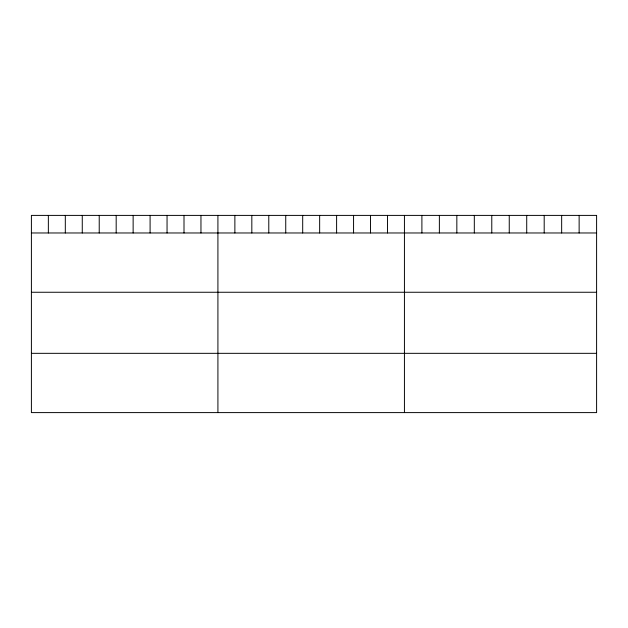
<?xml version="1.0" encoding="UTF-8"?>
<svg xmlns="http://www.w3.org/2000/svg" width="628" height="628" viewBox="0 0 628 628"><rect width="100%" height="100%" fill="white"/><g stroke="black" fill="none" stroke-linecap="round" stroke-linejoin="round"><path stroke-width="0.94" d="M31.4 232.972L596.6 232.972M31.4 292.256L596.6 292.256M31.4 353.329L596.6 353.329M579.134 215.396L579.134 232.972M561.66 215.396L561.66 232.972M544.193 215.396L544.193 232.972M526.719 215.396L526.719 232.972M509.253 215.396L509.253 232.972M491.779 215.396L491.779 232.972M474.313 215.396L474.313 232.972M456.839 215.396L456.839 232.972M439.372 215.396L439.372 232.972M421.898 215.396L421.898 232.972M404.432 215.396L404.432 412.604M387.476 215.396L387.476 232.972M370.52 215.396L370.52 232.972M353.564 215.396L353.564 232.972M336.608 215.396L336.608 232.972M319.652 215.396L319.652 232.972M302.696 215.396L302.696 232.972M285.74 215.396L285.74 232.972M268.784 215.396L268.784 232.972M251.828 215.396L251.828 232.972M234.872 215.396L234.872 232.972M217.916 215.396L217.916 412.604M200.96 215.396L200.96 232.972M184.004 215.396L184.004 232.972M167.048 215.396L167.048 232.972M150.092 215.396L150.092 232.972M133.136 215.396L133.136 232.972M116.18 215.396L116.18 232.972M99.224 215.396L99.224 232.972M82.268 215.396L82.268 232.972M65.312 215.396L65.312 232.972M48.356 215.396L48.356 232.972M596.6 215.396L31.4 215.396L31.4 412.604L596.6 412.604L596.6 215.396"/></g></svg>
